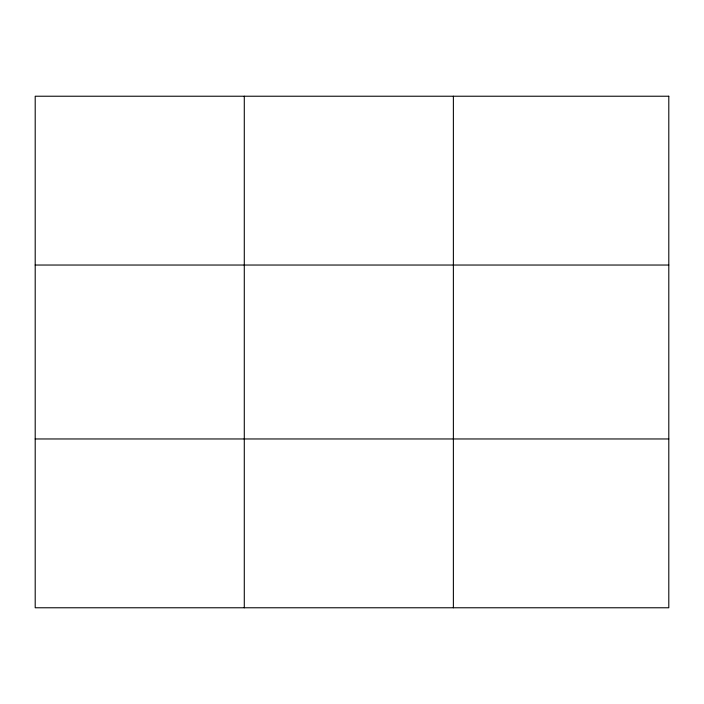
<?xml version="1.0" encoding="UTF-8"?>
<svg xmlns="http://www.w3.org/2000/svg" width="704" height="704" viewBox="0 0 704 704"><rect width="100%" height="100%" fill="white"/><g stroke="black" fill="none" stroke-linecap="round" stroke-linejoin="round"><path stroke-width="1.06" d="M244.288 96.228L244.288 607.772M453.376 96.228L453.376 607.772M35.2 265.038L668.8 265.038M35.2 438.962L668.8 438.962M668.8 96.228L668.8 607.772L35.2 607.772L35.2 96.228L668.8 96.228"/></g></svg>
